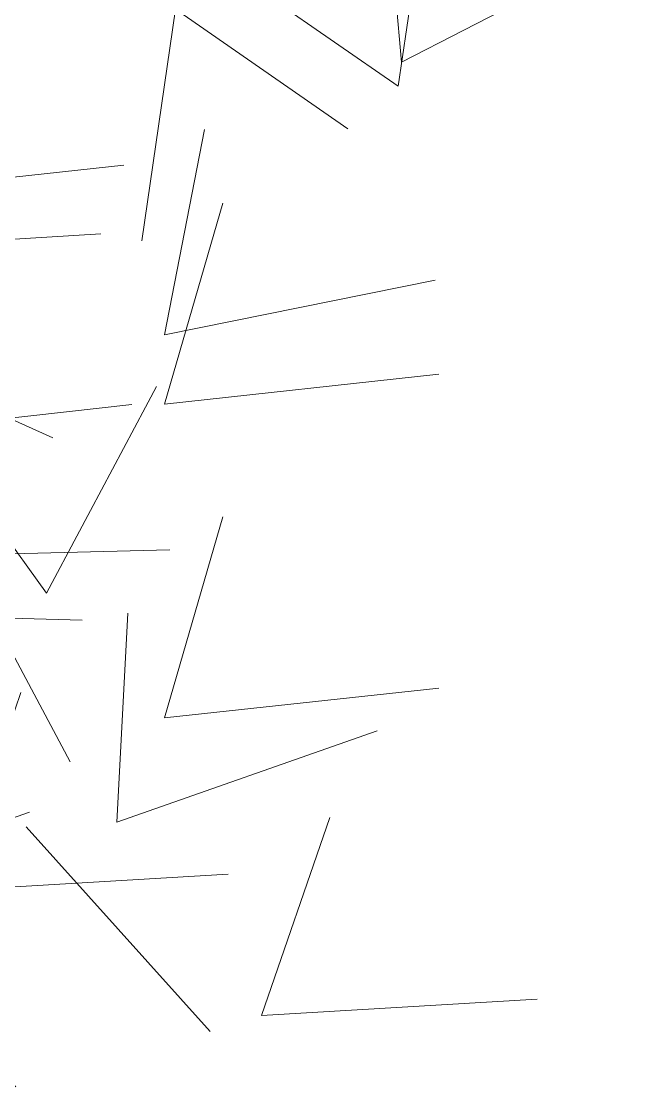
# Model space of a CAD drawing. Extents: x -188 to -80, y -94 to -51.
# Drawn here: x -174.933 to -172.543, y -78.807 to -74.733 of the extents above; entities that cross this region are included whole.
import ezdxf

# ---------------------------------------------------------------- set-up
doc = ezdxf.new("R2010")
doc.units = 0
doc.header["$LTSCALE"] = 96
doc.header["$MEASUREMENT"] = 0
doc.layers.add('A-FURN-MAIN-0', color=96, linetype='Continuous', lineweight=5)
doc.layers.add('A-FURN-MAIN-1', color=94, linetype='Continuous', lineweight=5)

msp = doc.modelspace()

# ---------------------------------------------------------------- linework, layer by layer
at = {"layer": 'A-FURN-MAIN-0', "invisible_edges": 8}
for points in [[(-174.1515, -74.5244, 7.6), (-173.4924, -74.9813, 7.6), (-173.3634, -74.0961, 6.8)], [(-173.3634, -74.0961, 6.8), (-173.4924, -74.9813, 7.6), (-174.1515, -74.5244, 7.6)], [(-174.1515, -74.5244, 7.6), (-173.4924, -74.9813, 7.6), (-173.3634, -74.0961, 6.8)], [(-173.3634, -74.0961, 6.8), (-173.4924, -74.9813, 7.6), (-174.1515, -74.5244, 7.6)], [(-175.3666, -74.6284, 7.7792), (-175.5899, -75.3969, 7.7792), (-174.5413, -75.283, 7.2)], [(-174.5413, -75.283, 7.2), (-175.5899, -75.3969, 7.7792), (-175.3666, -74.6284, 7.7792)], [(-175.3666, -74.6284, 7.7792), (-175.5899, -75.3969, 7.7792), (-174.5413, -75.283, 7.2)], [(-174.5413, -75.283, 7.2), (-175.5899, -75.3969, 7.7792), (-175.3666, -74.6284, 7.7792)], [(-174.2331, -75.1465, 5.4616), (-174.3851, -75.9321, 5.4616), (-173.3513, -75.7232, 4.8824)], [(-173.3513, -75.7232, 4.8824), (-174.3851, -75.9321, 5.4616), (-174.2331, -75.1465, 5.4616)], [(-174.2331, -75.1465, 5.4616), (-174.3851, -75.9321, 5.4616), (-173.3513, -75.7232, 4.8824)], [(-173.3513, -75.7232, 4.8824), (-174.3851, -75.9321, 5.4616), (-174.2331, -75.1465, 5.4616)], [(-175.1936, -75.3453, 10.9792), (-175.7754, -75.8967, 10.9792), (-174.8122, -76.3252, 10.4)], [(-174.8122, -76.3252, 10.4), (-175.7754, -75.8967, 10.9792), (-175.1936, -75.3453, 10.9792)], [(-175.1936, -75.3453, 10.9792), (-175.7754, -75.8967, 10.9792), (-174.8122, -76.3252, 10.4)], [(-174.8122, -76.3252, 10.4), (-175.7754, -75.8967, 10.9792), (-175.1936, -75.3453, 10.9792)], [(-174.1622, -75.4284, 8.9792), (-174.3856, -76.1969, 8.9792), (-173.337, -76.083, 8.4)], [(-173.337, -76.083, 8.4), (-174.3856, -76.1969, 8.9792), (-174.1622, -75.4284, 8.9792)], [(-174.1622, -75.4284, 8.9792), (-174.3856, -76.1969, 8.9792), (-173.337, -76.083, 8.4)], [(-173.337, -76.083, 8.4), (-174.3856, -76.1969, 8.9792), (-174.1622, -75.4284, 8.9792)], [(-175.3036, -76.2691, 7.6), (-174.8371, -76.9203, 7.6), (-174.4169, -76.1299, 6.8)], [(-174.4169, -76.1299, 6.8), (-174.8371, -76.9203, 7.6), (-175.3036, -76.2691, 7.6)], [(-175.3036, -76.2691, 7.6), (-174.8371, -76.9203, 7.6), (-174.4169, -76.1299, 6.8)], [(-174.4169, -76.1299, 6.8), (-174.8371, -76.9203, 7.6), (-175.3036, -76.2691, 7.6)], [(-174.1622, -76.6284, 9.3792), (-174.3856, -77.3969, 9.3792), (-173.337, -77.283, 8.8)], [(-173.337, -77.283, 8.8), (-174.3856, -77.3969, 9.3792), (-174.1622, -76.6284, 9.3792)], [(-174.1622, -76.6284, 9.3792), (-174.3856, -77.3969, 9.3792), (-173.337, -77.283, 8.8)], [(-173.337, -77.283, 8.8), (-174.3856, -77.3969, 9.3792), (-174.1622, -76.6284, 9.3792)], [(-174.7004, -77.0228, 6), (-175.503, -77.0004, 6), (-175.1242, -77.8113, 5.2)], [(-175.1242, -77.8113, 5.2), (-175.503, -77.0004, 6), (-174.7004, -77.0228, 6)], [(-174.7004, -77.0228, 6), (-175.503, -77.0004, 6), (-175.1242, -77.8113, 5.2)], [(-175.1242, -77.8113, 5.2), (-175.503, -77.0004, 6), (-174.7004, -77.0228, 6)], [(-174.5259, -76.9961, 10.9792), (-174.568, -77.795, 10.9792), (-173.5729, -77.4466, 10.4)], [(-173.5729, -77.4466, 10.4), (-174.568, -77.795, 10.9792), (-174.5259, -76.9961, 10.9792)], [(-174.5259, -76.9961, 10.9792), (-174.568, -77.795, 10.9792), (-173.5729, -77.4466, 10.4)], [(-173.5729, -77.4466, 10.4), (-174.568, -77.795, 10.9792), (-174.5259, -76.9961, 10.9792)]]:
    msp.add_3dface(points, dxfattribs=at)
at = {"layer": 'A-FURN-MAIN-1'}
for points, invisible_edges in [([(-174.5494, -74.15, 9.2), (-175.3753, -74.7677, 9.5584), (-175.5789, -73.9952, 9.5584)], 8), ([(-175.5789, -73.9952, 9.5584), (-175.3753, -74.7677, 9.5584), (-174.5494, -74.15, 9.2)], 8), ([(-174.5494, -74.15, 9.2), (-175.3753, -74.7677, 9.5584), (-175.5789, -73.9952, 9.5584)], 8), ([(-175.5789, -73.9952, 9.5584), (-175.3753, -74.7677, 9.5584), (-174.5494, -74.15, 9.2)], 8), ([(-172.5426, -74.4072, 7.6824), (-173.4796, -74.8897, 8.2616), (-173.549, -74.0927, 8.2616)], 8), ([(-173.549, -74.0927, 8.2616), (-173.4796, -74.8897, 8.2616), (-172.5426, -74.4072, 7.6824)], 8), ([(-172.5426, -74.4072, 7.6824), (-173.4796, -74.8897, 8.2616), (-173.549, -74.0927, 8.2616)], 8), ([(-173.549, -74.0927, 8.2616), (-173.4796, -74.8897, 8.2616), (-172.5426, -74.4072, 7.6824)], 8), ([(-174.4725, -75.5723, 5.2), (-174.3435, -74.6872, 6), (-173.6844, -75.144, 6)], 8), ([(-173.6844, -75.144, 6), (-174.3435, -74.6872, 6), (-174.4725, -75.5723, 5.2)], 8), ([(-174.4725, -75.5723, 5.2), (-174.3435, -74.6872, 6), (-173.6844, -75.144, 6)], 8), ([(-173.6844, -75.144, 6), (-174.3435, -74.6872, 6), (-174.4725, -75.5723, 5.2)], 8), ([(-174.6296, -75.5464, 7.2), (-175.6826, -75.6086, 7.7792), (-175.4215, -74.8521, 7.7792)], 8), ([(-175.4215, -74.8521, 7.7792), (-175.6826, -75.6086, 7.7792), (-174.6296, -75.5464, 7.2)], 8), ([(-174.6296, -75.5464, 7.2), (-175.6826, -75.6086, 7.7792), (-175.4215, -74.8521, 7.7792)], 8), ([(-175.4215, -74.8521, 7.7792), (-175.6826, -75.6086, 7.7792), (-174.6296, -75.5464, 7.2)], 8), ([(-174.5106, -76.1984, 6), (-175.5587, -76.317, 6.5792), (-175.3388, -75.5476, 6.5792)], 8), ([(-175.3388, -75.5476, 6.5792), (-175.5587, -76.317, 6.5792), (-174.5106, -76.1984, 6)], 8), ([(-174.5106, -76.1984, 6), (-175.5587, -76.317, 6.5792), (-175.3388, -75.5476, 6.5792)], 8), ([(-175.3388, -75.5476, 6.5792), (-175.5587, -76.317, 6.5792), (-174.5106, -76.1984, 6)], 8), ([(-174.7462, -77.5641, 5.2), (-175.1681, -76.7746, 6), (-174.3655, -76.7541, 6)], 8), ([(-174.3655, -76.7541, 6), (-175.1681, -76.7746, 6), (-174.7462, -77.5641, 5.2)], 8), ([(-174.7462, -77.5641, 5.2), (-175.1681, -76.7746, 6), (-174.3655, -76.7541, 6)], 8), ([(-174.3655, -76.7541, 6), (-175.1681, -76.7746, 6), (-174.7462, -77.5641, 5.2)], 8), ([(-174.1425, -77.9942, 8.8), (-175.1955, -78.0565, 9.3792), (-174.9344, -77.3, 9.3792)], 8), ([(-174.9344, -77.3, 9.3792), (-175.1955, -78.0565, 9.3792), (-174.1425, -77.9942, 8.8)], 8), ([(-174.1425, -77.9942, 8.8), (-175.1955, -78.0565, 9.3792), (-174.9344, -77.3, 9.3792)], 8), ([(-174.9344, -77.3, 9.3792), (-175.1955, -78.0565, 9.3792), (-174.1425, -77.9942, 8.8)], 8), ([(-174.2108, -78.5958, 7.6), (-174.9144, -77.8129, 8.1792), (-174.1574, -77.5462, 8.1792)], 15), ([(-174.1574, -77.5462, 8.1792), (-174.9144, -77.8129, 8.1792), (-174.2108, -78.5958, 7.6)], 9), ([(-174.2108, -78.5958, 7.6), (-174.9144, -77.8129, 8.1792), (-174.1574, -77.5462, 8.1792)], 15), ([(-174.1574, -77.5462, 8.1792), (-174.9144, -77.8129, 8.1792), (-174.2108, -78.5958, 7.6)], 9), ([(-174.2108, -78.5958, 7.6), (-174.9144, -77.8129, 8.1792), (-174.1574, -77.5462, 8.1792)], 15), ([(-174.1574, -77.5462, 8.1792), (-174.9144, -77.8129, 8.1792), (-174.2108, -78.5958, 7.6)], 9), ([(-174.2108, -78.5958, 7.6), (-174.9144, -77.8129, 8.1792), (-174.1574, -77.5462, 8.1792)], 15), ([(-174.1574, -77.5462, 8.1792), (-174.9144, -77.8129, 8.1792), (-174.2108, -78.5958, 7.6)], 9), ([(-174.9546, -78.8068, 5.0277), (-175.6582, -78.0238, 5.6068), (-174.9012, -77.7571, 5.6068)], 8), ([(-174.9012, -77.7571, 5.6068), (-175.6582, -78.0238, 5.6068), (-174.9546, -78.8068, 5.0277)], 8), ([(-174.9546, -78.8068, 5.0277), (-175.6582, -78.0238, 5.6068), (-174.9012, -77.7571, 5.6068)], 8), ([(-174.9012, -77.7571, 5.6068), (-175.6582, -78.0238, 5.6068), (-174.9546, -78.8068, 5.0277)], 8), ([(-172.9615, -78.4721, 8.4), (-174.0145, -78.5343, 8.9792), (-173.7534, -77.7778, 8.9792)], 8), ([(-173.7534, -77.7778, 8.9792), (-174.0145, -78.5343, 8.9792), (-172.9615, -78.4721, 8.4)], 8), ([(-172.9615, -78.4721, 8.4), (-174.0145, -78.5343, 8.9792), (-173.7534, -77.7778, 8.9792)], 8), ([(-173.7534, -77.7778, 8.9792), (-174.0145, -78.5343, 8.9792), (-172.9615, -78.4721, 8.4)], 8)]:
    msp.add_3dface(points, dxfattribs=dict(at, invisible_edges=invisible_edges))

doc.saveas('drawing.dxf')
